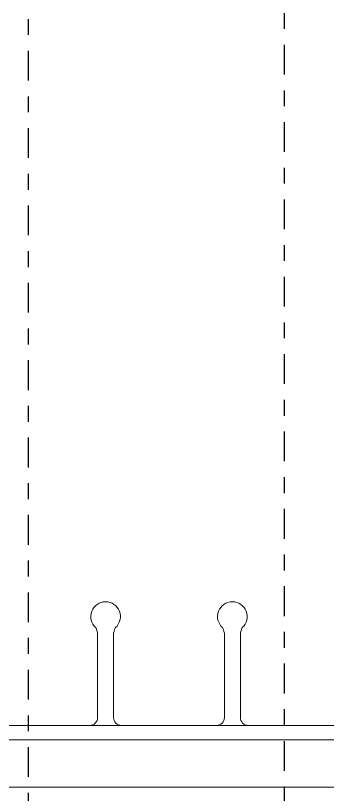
# Model space of a CAD drawing. Header units: inches. Extents: x -91.9 to -8.9, y 167.2 to 248.9.
# Drawn here: x -63.538 to -61.571, y 218.709 to 223.617 of the extents above; entities that cross this region are included whole.
import ezdxf

# ---------------------------------------------------------------- set-up
doc = ezdxf.new("R2010")
doc.units = ezdxf.units.IN
doc.header["$MEASUREMENT"] = 0
doc.linetypes.add('CENTER', pattern=[2, 1.25, -0.25, 0.25, -0.25])
doc.layers.add('DETAILS', color=7, linetype='Continuous', lineweight=13)
doc.layers.add('REBAR', color=2, linetype='CENTER', lineweight=30)

msp = doc.modelspace()

# ---------------------------------------------------------------- linework, layer by layer
at = {"layer": 'DETAILS', "color": 6, "lineweight": 20}
for p, q in [((-63.0204, 219.1937), (-63.0204, 219.7116)), ((-62.9204, 219.1937), (-62.9204, 219.7116)), ((-62.2204, 219.1937), (-62.2204, 219.7116)), ((-62.1204, 219.1937), (-62.1204, 219.7116)), ((-64.5704, 219.1437), (-60.5704, 219.1437)), ((-63.0704, 219.1437), (-63.6204, 219.1437)), ((-63.0704, 219.1437), (-62.8704, 219.1437)), ((-62.2704, 219.1437), (-62.8704, 219.1437)), ((-62.2704, 219.1437), (-62.0704, 219.1437)), ((-61.5204, 219.1437), (-62.0704, 219.1437)), ((-60.5704, 219.0537), (-64.5704, 219.0537)), ((-60.5704, 218.7537), (-64.5704, 218.7537))]:
    msp.add_line(p, q, dxfattribs=at)
for centre, radius, start, end in [((-62.9704, 219.8294), 0.0936, 311.7279, 228.2721), ((-62.1704, 219.8294), 0.0936, 311.7279, 228.2721), ((-63.1204, 219.7116), 0.1, 0, 28.6972), ((-62.8204, 219.7116), 0.1, 151.3028, 180), ((-62.3204, 219.7116), 0.1, 0, 28.6972), ((-62.0204, 219.7116), 0.1, 151.3028, 180), ((-63.0704, 219.1937), 0.05, 270, 0), ((-62.8704, 219.1937), 0.05, 180, 270), ((-62.2704, 219.1937), 0.05, 270, 0), ((-62.0704, 219.1937), 0.05, 180, 270)]:
    msp.add_arc(centre, radius, start, end, dxfattribs=at)
at = {"layer": 'REBAR', "ltscale": 0.15}
for p, q in [((-63.4597, 243.8695), (-63.4597, 188.8401)), ((-61.8425, 190.0953), (-61.8425, 243.5844))]:
    msp.add_line(p, q, dxfattribs=at)

doc.saveas('drawing.dxf')
